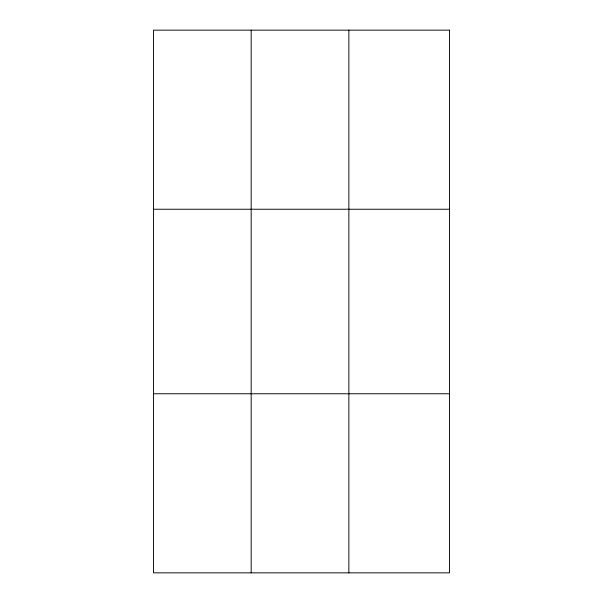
<?xml version="1.0" encoding="UTF-8"?>
<svg xmlns="http://www.w3.org/2000/svg" width="603" height="603" viewBox="0 0 603 603"><rect width="100%" height="100%" fill="white"/><g stroke="black" fill="none" stroke-linecap="round" stroke-linejoin="round"><path stroke-width="0.9" d="M251.18 572.85L251.18 30.15M348.866 572.85L348.866 30.15M153.494 209.241L449.506 209.241M153.494 393.759L449.506 393.759M449.506 30.15L449.506 572.85L153.494 572.85L153.494 30.15L449.506 30.15"/></g></svg>
